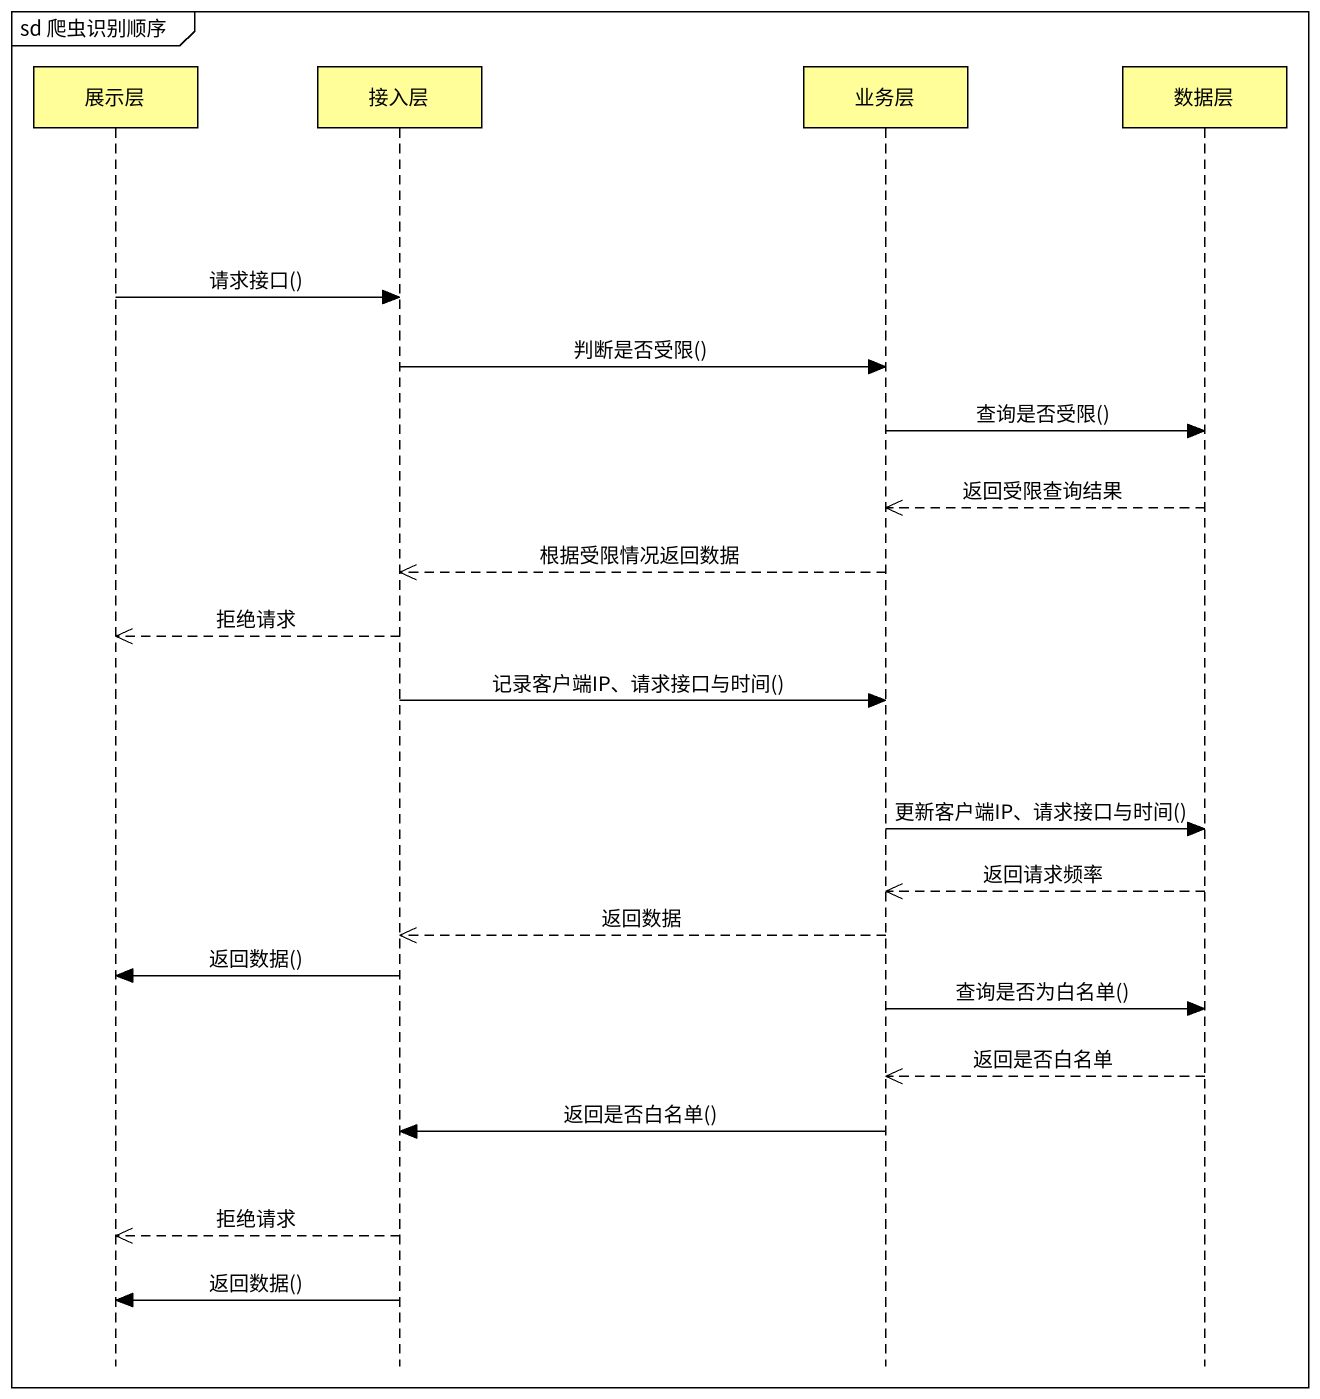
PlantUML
@startuml
mainframe sd 爬虫识别顺序
hide footbox
participant 展示层 #FFFE99
participant 接入层 #FFFE99
participant 业务层 #FFFE99
participant 数据层 #FFFE99

展示层 -> 接入层 : 请求接口()
接入层 -> 业务层 : 判断是否受限()
业务层 -> 数据层 : 查询是否受限()
数据层 -->> 业务层 : 返回受限查询结果
业务层 -->> 接入层 : 根据受限情况返回数据
接入层 -->> 展示层 : 拒绝请求
接入层 -> 业务层 : 记录客户端IP、请求接口与时间()
业务层 -> 数据层 : 更新客户端IP、请求接口与时间()
数据层 -->> 业务层 : 返回请求频率
业务层 -->> 接入层 : 返回数据
接入层 -> 展示层 : 返回数据()
业务层 -> 数据层 : 查询是否为白名单()
数据层 -->> 业务层 : 返回是否白名单
业务层 -> 接入层 : 返回是否白名单()
接入层 -->> 展示层 : 拒绝请求
接入层 -> 展示层 : 返回数据()
@enduml
